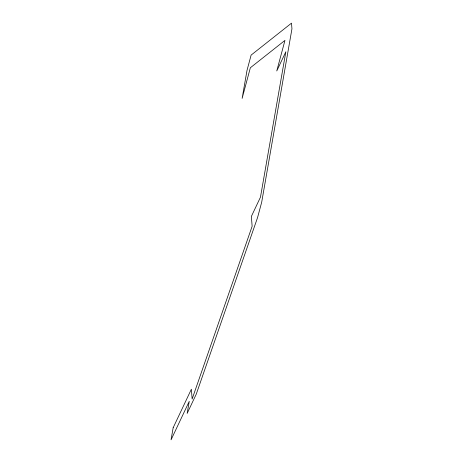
<?xml version="1.0" encoding="UTF-8"?>
<svg xmlns="http://www.w3.org/2000/svg" width="463" height="463" viewBox="0 0 463 463"><rect width="100%" height="100%" fill="white"/><g stroke="black" fill="none" stroke-linecap="round" stroke-linejoin="round"><path stroke-width="0.69" d="M173.162 427.731L171.05 439.85L189.257 401.328L187.145 413.442L196.248 394.181L257.578 217.535L261.688 202.221L291.95 28.828L291.505 23.15L251.12 55.097L247.011 70.405L242.126 98.388L250.344 67.772L284.959 40.391L276.747 71.007L285.85 51.746L260.472 197.157L251.368 216.418L252.138 226.251L192.139 399.042L191.369 389.209L173.162 427.731"/></g></svg>
